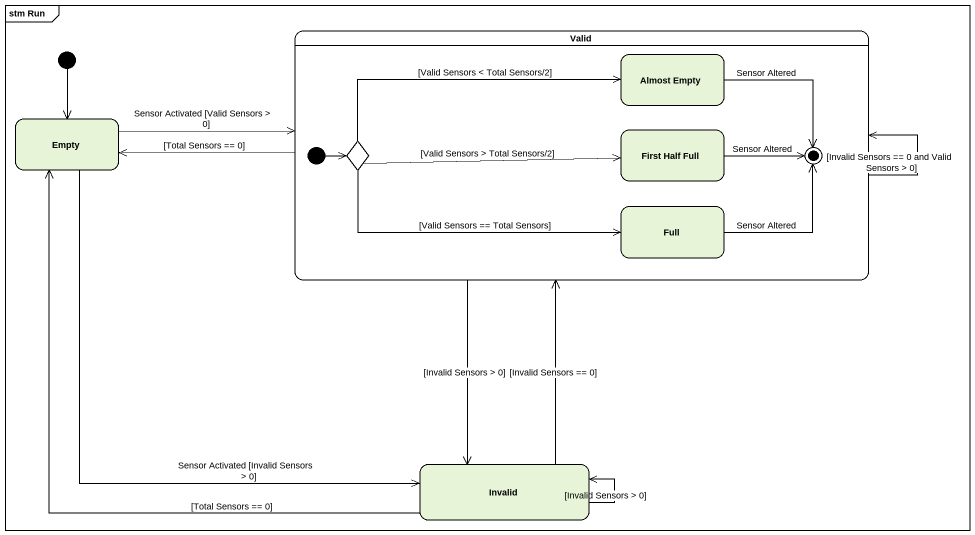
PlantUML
@startuml
mainframe stm Run
hide empty description
state Valid {
  state "Almost Empty" as Almost_Empty
  state "First Half Full" as First_Half_Full
  state choice1 <<choice>>
  state Full
  Almost_Empty -right-> [*] : Sensor Altered
  First_Half_Full -right-> [*] : Sensor Altered
  [*] -right-> choice1
  Full -right-> [*] : Sensor Altered
}
state Empty
state Invalid
[*] --> Empty
Valid --> Valid : [Invalid Sensors == 0 and Valid Sensors > 0]
Valid -left-> Empty : [Total Sensors == 0]
Valid --> Invalid : [Invalid Sensors > 0]
Empty -right-> Valid : Sensor Activated [Valid Sensors > 0]
Empty --> Invalid : Sensor Activated [Invalid Sensors > 0]
choice1 -right-> Almost_Empty : [Valid Sensors < Total Sensors/2]
choice1 -right-> First_Half_Full : [Valid Sensors > Total Sensors/2]
choice1 -right-> Full : [Valid Sensors == Total Sensors]
Invalid -up-> Valid : [Invalid Sensors == 0]
Invalid -up-> Empty : [Total Sensors == 0]
Invalid --> Invalid : [Invalid Sensors > 0]
@enduml
